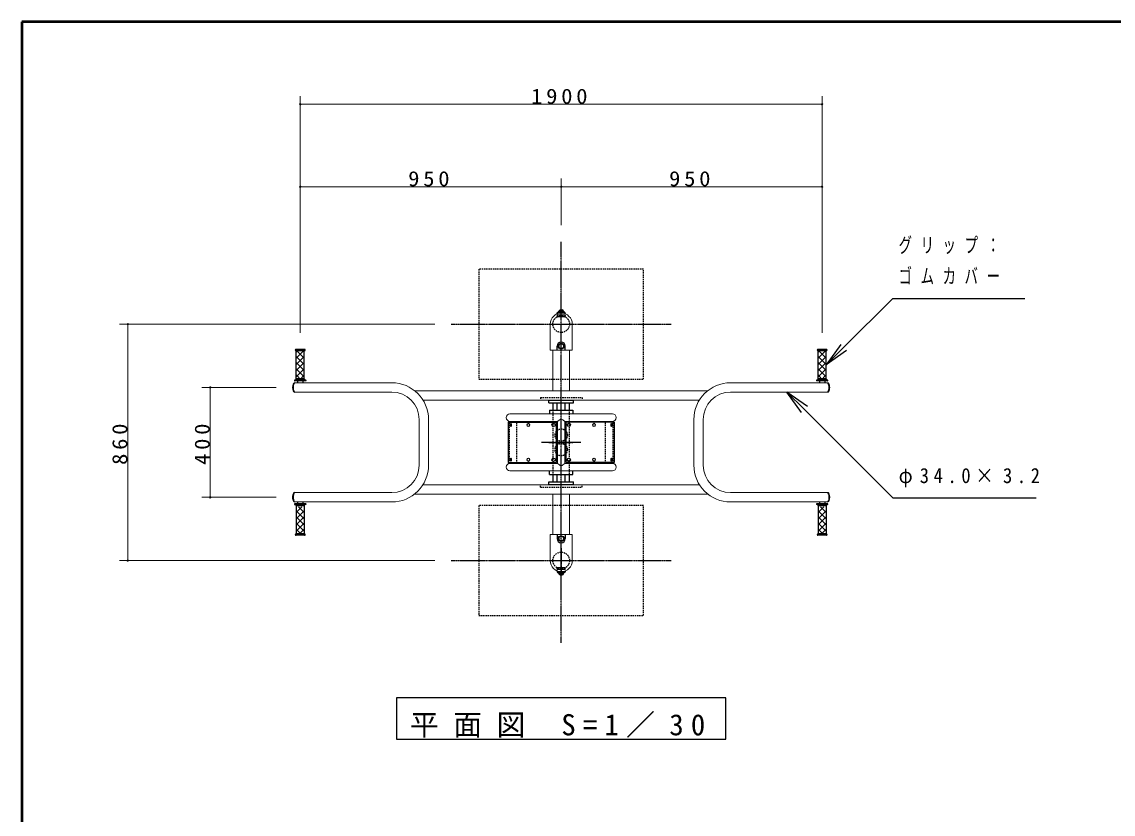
# Model space of a CAD drawing. Units: millimetres at full size, with parts at other scales. Extents: x -11724 to 0, y -2278 to 7380.
# Drawn here: x -11550 to -7577, y 4497 to 7380 of the extents above; entities that cross this region are included whole.
import ezdxf

# ---------------------------------------------------------------- set-up
doc = ezdxf.new("R2010")
doc.units = ezdxf.units.MM
doc.linetypes.add('USER2', pattern=[6, 3, -1, 1, -1])
doc.linetypes.add('USER4', pattern=[8, 5, -3])
for name, color, linetype, lineweight in [('A3図枠', 7, 'Continuous', 25), ('線', 2, 'Continuous', 25), ('補助', 2, 'Continuous', 25)]:
    doc.layers.add(name, color=color, linetype=linetype, lineweight=lineweight)
doc.styles.add('ＭＳ ゴシック', font='')
doc.styles.get('ＭＳ ゴシック').set_extended_font_data('MS Gothic')

# ---------------------------------------------------------------- blocks, each defined once
blk = doc.blocks.new('dimension_origin')
at = {"color": 0, "linetype": 'Continuous', "lineweight": -2}
blk.add_circle((0, 0), 1.25, dxfattribs=at)

msp = doc.modelspace()

# ---------------------------------------------------------------- linework, layer by layer
at = {"layer": 'A3図枠', "lineweight": 50}
for p, q in [((-11550, 7380), (-11550, -630)), ((0, 7380), (-11550, 7380))]:
    msp.add_line(p, q, dxfattribs=at)
at = {"layer": '線', "color": 20, "linetype": 'USER2'}
for p, q in [((-9586.289, 5120), (-9586.289, 6580)), ((-9986.289, 6280), (-9186.289, 6280)), ((-9631.539, 6280), (-9541.039, 6280)), ((-9514.957, 5850), (-9657.62, 5850)), ((-9631.289, 5850), (-9541.289, 5850)), ((-9586.289, 5465.25), (-9586.289, 5374.75)), ((-9986.289, 5420), (-9186.289, 5420))]:
    msp.add_line(p, q, dxfattribs=at)
at = {"layer": '線'}
for p, q in [((-9601.289, 6318.344), (-9601.289, 6321.25)), ((-9600.289, 6322.25), (-9572.289, 6322.25)), ((-9596.289, 6324.25), (-9596.289, 6322.25)), ((-9596.289, 6324.25), (-9576.289, 6324.25)), ((-9596.289, 6322.25), (-9576.289, 6322.25)), ((-9595.489, 6326.75), (-9577.089, 6326.75)), ((-9595.489, 6326.75), (-9595.489, 6324.25)), ((-9595.489, 6324.25), (-9577.089, 6324.25)), ((-9594.939, 6326.75), (-9594.939, 6327.75)), ((-9594.939, 6327.75), (-9577.639, 6327.75)), ((-9594.939, 6326.75), (-9577.639, 6326.75)), ((-9590.289, 6332.1), (-9582.289, 6332.1)), ((-9586.42, 6324.25), (-9587.089, 6326.75)), ((-9585.488, 6324.25), (-9586.158, 6326.75)), ((-9577.639, 6326.75), (-9577.639, 6327.75)), ((-9577.089, 6326.75), (-9577.089, 6324.25)), ((-9576.289, 6324.25), (-9576.289, 6322.25)), ((-9571.289, 6318.344), (-9571.289, 6321.25)), ((-9601.289, 6311.622), (-9601.289, 6307.604)), ((-9572.289, 6312.622), (-9600.289, 6312.622)), ((-9572.289, 6306.604), (-9600.289, 6306.604)), ((-9571.289, 6311.622), (-9571.289, 6307.604)), ((-9601.289, 6185), (-9601.289, 6200)), ((-9571.289, 6185), (-9571.289, 6200)), ((-10520.789, 6188), (-10551.789, 6188)), ((-10520.789, 6183), (-10551.789, 6183)), ((-10550.86, 6178.324), (-10542.415, 6186.769)), ((-10521.86, 6155.874), (-10550.86, 6184.874)), ((-10550.86, 6155.874), (-10521.86, 6184.874)), ((-10521.86, 6133.423), (-10550.86, 6162.423)), ((-10550.86, 6133.423), (-10521.86, 6162.423)), ((-10550.789, 6081.049), (-10550.789, 6182)), ((-10521.86, 6178.324), (-10530.305, 6186.769)), ((-10521.789, 6081.049), (-10521.789, 6182)), ((-8620.789, 6188), (-8651.789, 6188)), ((-8620.789, 6183), (-8651.789, 6183)), ((-8650.86, 6178.324), (-8642.415, 6186.769)), ((-8621.86, 6155.874), (-8650.86, 6184.874)), ((-8650.86, 6155.874), (-8621.86, 6184.874)), ((-8621.86, 6133.423), (-8650.86, 6162.423)), ((-8650.86, 6133.423), (-8621.86, 6162.423)), ((-8650.789, 6081.049), (-8650.789, 6182)), ((-8621.86, 6178.324), (-8630.305, 6186.769)), ((-8621.789, 6081.049), (-8621.789, 6182)), ((-10521.86, 6110.972), (-10550.86, 6139.972)), ((-10550.86, 6110.972), (-10521.86, 6139.972)), ((-8621.86, 6110.972), (-8650.86, 6139.972)), ((-8650.86, 6110.972), (-8621.86, 6139.972)), ((-10521.86, 6088.522), (-10550.86, 6117.522)), ((-10550.86, 6088.522), (-10521.86, 6117.522)), ((-10540.607, 6084.818), (-10550.86, 6095.071)), ((-10521.788, 6081.049), (-10550.789, 6081.049)), ((-10532.113, 6084.818), (-10521.86, 6095.071)), ((-8621.86, 6088.522), (-8650.86, 6117.522)), ((-8650.86, 6088.522), (-8621.86, 6117.522)), ((-8640.607, 6084.818), (-8650.86, 6095.071)), ((-8621.788, 6081.049), (-8650.789, 6081.049)), ((-8632.113, 6084.818), (-8621.86, 6095.071)), ((-10516.289, 6076), (-10556.289, 6076)), ((-10516.289, 6074), (-10556.289, 6074)), ((-10545.789, 6074), (-10545.789, 6067)), ((-10526.789, 6074), (-10526.789, 6067)), ((-8616.289, 6076), (-8656.289, 6076)), ((-8616.289, 6074), (-8656.289, 6074)), ((-8645.789, 6074), (-8645.789, 6067)), ((-8626.789, 6074), (-8626.789, 6067)), ((-9631.289, 6003), (-9541.289, 6003)), ((-9631.289, 5994), (-9631.289, 6003)), ((-9541.289, 5994), (-9541.289, 6003)), ((-9631.289, 5994), (-9541.289, 5994)), ((-9628.789, 5967.25), (-9543.789, 5967.25)), ((-9628.789, 5967.25), (-9628.789, 5953.6)), ((-9616.539, 5994), (-9616.539, 5967.25)), ((-9601.289, 5967.25), (-9601.289, 5994)), ((-9571.289, 5967.25), (-9571.289, 5994)), ((-9556.039, 5967.25), (-9556.039, 5994)), ((-9543.789, 5967.25), (-9543.789, 5953.6)), ((-9779.489, 5923.5), (-9779.489, 5776.5)), ((-9779.489, 5923.5), (-9603.972, 5923.5)), ((-9603.972, 5776.5), (-9603.972, 5923.5)), ((-9393.089, 5923.5), (-9568.605, 5923.5)), ((-9568.605, 5776.5), (-9568.605, 5923.5)), ((-9393.089, 5923.5), (-9393.089, 5776.5)), ((-9779.489, 5776.5), (-9603.972, 5776.5)), ((-9393.089, 5776.5), (-9568.605, 5776.5)), ((-9628.789, 5732.75), (-9628.789, 5746.4)), ((-9628.789, 5732.75), (-9543.789, 5732.75)), ((-9616.539, 5732.75), (-9616.539, 5706)), ((-9601.289, 5706), (-9601.289, 5732.75)), ((-9571.289, 5706), (-9571.289, 5732.75)), ((-9556.039, 5706), (-9556.039, 5732.75)), ((-9543.789, 5732.75), (-9543.789, 5746.4)), ((-9631.289, 5706), (-9541.289, 5706)), ((-9631.289, 5697), (-9631.289, 5706)), ((-9631.289, 5697), (-9541.289, 5697)), ((-9541.289, 5697), (-9541.289, 5706)), ((-10516.289, 5626), (-10556.289, 5626)), ((-10516.289, 5624), (-10556.289, 5624)), ((-10550.86, 5594.608), (-10530.285, 5615.182)), ((-10550.789, 5618.951), (-10550.789, 5518)), ((-10521.789, 5618.951), (-10550.789, 5618.951)), ((-10545.789, 5633), (-10545.789, 5626)), ((-10521.86, 5594.608), (-10542.434, 5615.182)), ((-10526.789, 5633), (-10526.789, 5626)), ((-10521.789, 5618.951), (-10521.789, 5518)), ((-8616.289, 5626), (-8656.289, 5626)), ((-8616.289, 5624), (-8656.289, 5624)), ((-8650.86, 5594.608), (-8630.285, 5615.182)), ((-8650.789, 5618.951), (-8650.789, 5518)), ((-8621.789, 5618.951), (-8650.789, 5618.951)), ((-8645.789, 5633), (-8645.789, 5626)), ((-8621.86, 5594.608), (-8642.434, 5615.182)), ((-8626.789, 5633), (-8626.789, 5626)), ((-8621.789, 5618.951), (-8621.789, 5518)), ((-10521.86, 5572.157), (-10550.86, 5601.157)), ((-10550.86, 5572.157), (-10521.86, 5601.157)), ((-10521.86, 5549.706), (-10550.86, 5578.706)), ((-10550.86, 5549.706), (-10521.86, 5578.706)), ((-8621.86, 5572.157), (-8650.86, 5601.157)), ((-8650.86, 5572.157), (-8621.86, 5601.157)), ((-8621.86, 5549.706), (-8650.86, 5578.706)), ((-8650.86, 5549.706), (-8621.86, 5578.706)), ((-10521.86, 5527.256), (-10550.86, 5556.256)), ((-10550.86, 5527.256), (-10521.86, 5556.256)), ((-10530.285, 5513.231), (-10550.86, 5533.805)), ((-10542.434, 5513.231), (-10521.86, 5533.805)), ((-8621.86, 5527.256), (-8650.86, 5556.256)), ((-8650.86, 5527.256), (-8621.86, 5556.256)), ((-8630.285, 5513.231), (-8650.86, 5533.805)), ((-8642.434, 5513.231), (-8621.86, 5533.805)), ((-10520.789, 5517), (-10551.789, 5517)), ((-10520.789, 5512), (-10551.789, 5512)), ((-9601.289, 5515), (-9601.289, 5500)), ((-9571.289, 5515), (-9571.289, 5500)), ((-8620.789, 5517), (-8651.789, 5517)), ((-8620.789, 5512), (-8651.789, 5512)), ((-9601.289, 5388.378), (-9601.289, 5392.396)), ((-9601.289, 5381.656), (-9601.289, 5378.75)), ((-9572.289, 5393.396), (-9600.289, 5393.396)), ((-9572.289, 5387.378), (-9600.289, 5387.378)), ((-9600.289, 5377.75), (-9572.289, 5377.75)), ((-9596.289, 5375.75), (-9596.289, 5377.75)), ((-9596.289, 5377.75), (-9576.289, 5377.75)), ((-9596.289, 5375.75), (-9576.289, 5375.75)), ((-9595.489, 5375.75), (-9577.089, 5375.75)), ((-9595.489, 5373.25), (-9595.489, 5375.75)), ((-9595.489, 5373.25), (-9577.089, 5373.25)), ((-9594.939, 5373.25), (-9594.939, 5372.25)), ((-9594.939, 5373.25), (-9577.639, 5373.25)), ((-9594.939, 5372.25), (-9577.639, 5372.25)), ((-9590.289, 5367.9), (-9582.289, 5367.9)), ((-9586.42, 5375.75), (-9587.089, 5373.25)), ((-9585.488, 5375.75), (-9586.158, 5373.25)), ((-9577.639, 5373.25), (-9577.639, 5372.25)), ((-9577.089, 5373.25), (-9577.089, 5375.75)), ((-9576.289, 5375.75), (-9576.289, 5377.75)), ((-9571.289, 5388.378), (-9571.289, 5392.396)), ((-9571.289, 5381.656), (-9571.289, 5378.75))]:
    msp.add_line(p, q, dxfattribs=at)
at = {"layer": '線', "color": 7, "lineweight": 13}
for p, q in [((-9626.459, 6186.5), (-9626.459, 6280.08)), ((-9546.118, 6186.5), (-9546.118, 6280.08)), ((-9547.618, 6185), (-9624.959, 6185)), ((-9616.539, 6185), (-9616.539, 6038)), ((-9556.039, 6038), (-9556.039, 6185)), ((-10203.289, 6067), (-10558.496, 6067)), ((-8969.289, 6067), (-8614.357, 6067)), ((-10203.289, 6033), (-10558.496, 6033)), ((-10120.036, 6038), (-9052.541, 6038)), ((-10089.644, 6004), (-9082.933, 6004)), ((-8969.289, 6033), (-8614.357, 6033)), ((-10103.289, 5933), (-10103.289, 5767)), ((-10069.289, 5933), (-10069.289, 5767)), ((-9772.689, 5953.6), (-9399.889, 5953.6)), ((-9772.689, 5926.4), (-9599.889, 5926.4)), ((-9592.339, 5932.137), (-9599.889, 5926.4)), ((-9599.889, 5773.6), (-9599.889, 5926.4)), ((-9572.689, 5926.4), (-9580.238, 5932.137)), ((-9572.689, 5773.6), (-9572.689, 5926.4)), ((-9572.689, 5926.4), (-9399.889, 5926.4)), ((-9103.289, 5933), (-9103.289, 5767)), ((-9069.289, 5933), (-9069.289, 5767)), ((-9772.689, 5773.6), (-9599.889, 5773.6)), ((-9592.339, 5767.863), (-9599.889, 5773.6)), ((-9572.689, 5773.6), (-9580.238, 5767.863)), ((-9572.689, 5773.6), (-9399.889, 5773.6)), ((-9772.689, 5746.4), (-9399.889, 5746.4)), ((-10089.644, 5696), (-9082.933, 5696)), ((-10203.289, 5667), (-10558.496, 5667)), ((-10120.036, 5662), (-9052.541, 5662)), ((-9616.539, 5662), (-9616.539, 5515)), ((-9556.039, 5515), (-9556.039, 5662)), ((-8969.289, 5667), (-8614.253, 5667)), ((-10203.289, 5633), (-10558.496, 5633)), ((-8969.289, 5633), (-8614.253, 5633)), ((-9626.459, 5513.5), (-9626.459, 5419.92)), ((-9547.618, 5515), (-9624.959, 5515)), ((-9546.118, 5513.5), (-9546.118, 5419.92))]:
    msp.add_line(p, q, dxfattribs=at)
at = {"layer": '線', "color": 4, "linetype": 'USER4'}
for p, q in [((-9662.171, 6013), (-9662.171, 6004)), ((-9662.171, 6013), (-9510.407, 6013)), ((-9510.407, 6013), (-9510.407, 6004)), ((-9616.539, 5967.25), (-9616.539, 5732.75)), ((-9556.039, 5732.75), (-9556.039, 5967.25)), ((-9775.019, 5773.399), (-9775.019, 5926.601)), ((-9747.819, 5773.6), (-9747.819, 5926.4)), ((-9424.758, 5773.6), (-9424.758, 5926.4)), ((-9397.558, 5773.399), (-9397.558, 5926.601)), ((-9662.171, 5687), (-9662.171, 5696)), ((-9662.171, 5687), (-9510.407, 5687)), ((-9510.407, 5687), (-9510.407, 5696))]:
    msp.add_line(p, q, dxfattribs=at)
for points in [[(-9886.289, 6480), (-9886.289, 6080), (-9286.289, 6080), (-9286.289, 6480)], [(-9886.289, 5620), (-9886.289, 5220), (-9286.289, 5220), (-9286.289, 5620)]]:
    msp.add_lwpolyline(points, close=True, dxfattribs=at)
for centre, radius in [((-9586.289, 6280), 30.25), ((-9586.289, 5876.5), 22.5), ((-9586.289, 5823.5), 22.5), ((-9586.289, 5420), 30.25)]:
    msp.add_circle(centre, radius, dxfattribs=at)
at = {"layer": '線'}
for centre, radius in [((-9586.289, 6200), 10), ((-9586.289, 6200), 8.65), ((-9586.289, 5500), 10), ((-9586.289, 5500), 8.65)]:
    msp.add_circle(centre, radius, dxfattribs=at)
at = {"layer": '線', "color": 7, "lineweight": 13}
for centre, radius, start, end in [((-9586.289, 6280.08), 40.17, 0, 180), ((-9624.959, 6186.5), 1.5, 180, 270), ((-9547.618, 6186.5), 1.5, 270, 0), ((-10203.289, 5933), 134, 0, 90), ((-8969.289, 5933), 134, 90, 180), ((-10203.289, 5933), 100, 0, 90), ((-8969.289, 5933), 100, 90, 180), ((-9772.689, 5940), 13.6, 90, 270), ((-9586.289, 5924.175), 10, 52.76942, 127.23058), ((-9399.889, 5940), 13.6, 270, 90), ((-10203.289, 5767), 134, 270, 0), ((-10203.289, 5767), 100, 270, 0), ((-9772.689, 5760), 13.6, 90, 270), ((-9586.289, 5775.825), 10, 232.76942, 307.23058), ((-9399.889, 5760), 13.6, 270, 90), ((-8969.289, 5767), 134, 180, 270), ((-8969.289, 5767), 100, 180, 270), ((-9624.959, 5513.5), 1.5, 90, 180), ((-9547.618, 5513.5), 1.5, 0, 90), ((-9586.289, 5419.92), 40.17, 180, 0)]:
    msp.add_arc(centre, radius, start, end, dxfattribs=at)
at = {"layer": '線'}
for centre, radius, start, end in [((-9602.789, 6318.344), 1.5, 293.3262, 0), ((-9600.289, 6321.25), 1, 90, 180), ((-9586.289, 6323.164), 9.791, 114.11411, 152.06758), ((-9586.289, 6323.164), 9.791, 27.93242, 65.88589), ((-9572.289, 6321.25), 1, 0, 90), ((-9569.789, 6318.344), 1.5, 180, 246.6738), ((-9602.789, 6307.604), 1.5, 293.3262, 0), ((-9600.289, 6311.622), 1, 90, 180), ((-9600.289, 6307.604), 1, 180, 270), ((-9572.289, 6311.622), 1, 0, 90), ((-9572.289, 6307.604), 1, 270, 0), ((-9569.789, 6307.604), 1.5, 180, 246.6738), ((-9586.289, 6200), 15, 0, 180), ((-10551.789, 6185.5), 2.5, 90, 270), ((-10551.789, 6182), 1, 0, 90), ((-10520.789, 6182), 1, 90, 180), ((-10520.789, 6185.5), 2.5, 270, 90), ((-8651.789, 6185.5), 2.5, 90, 270), ((-8651.789, 6182), 1, 0, 90), ((-8620.789, 6182), 1, 90, 180), ((-8620.789, 6185.5), 2.5, 270, 90), ((-10555.789, 6081), 5, 270, 0.56184), ((-10516.789, 6081), 5, 179.43816, 270), ((-8655.789, 6081), 5, 270, 0.56184), ((-8616.789, 6081), 5, 179.43816, 270), ((-10556.289, 6075), 1, 90, 270), ((-10516.289, 6075), 1, 270, 90), ((-8656.289, 6075), 1, 90, 270), ((-8616.289, 6075), 1, 270, 90), ((-10556.289, 5625), 1, 90, 270), ((-10555.789, 5619), 5, 359.43816, 90), ((-10516.789, 5619), 5, 90, 180.56184), ((-10516.289, 5625), 1, 270, 90), ((-8656.289, 5625), 1, 90, 270), ((-8655.789, 5619), 5, 359.43816, 90), ((-8616.789, 5619), 5, 90, 180.56184), ((-8616.289, 5625), 1, 270, 90), ((-10551.789, 5514.5), 2.5, 90, 270), ((-10551.789, 5518), 1, 270, 0), ((-10520.789, 5518), 1, 180, 270), ((-10520.789, 5514.5), 2.5, 270, 90), ((-9586.289, 5500), 15, 180, 0), ((-8651.789, 5514.5), 2.5, 90, 270), ((-8651.789, 5518), 1, 270, 0), ((-8620.789, 5518), 1, 180, 270), ((-8620.789, 5514.5), 2.5, 270, 90), ((-9602.789, 5392.396), 1.5, 0, 66.6738), ((-9602.789, 5381.656), 1.5, 0, 66.6738), ((-9600.289, 5392.396), 1, 90, 180), ((-9600.289, 5388.378), 1, 180, 270), ((-9600.289, 5378.75), 1, 180, 270), ((-9586.289, 5376.836), 9.791, 207.93242, 245.88589), ((-9586.289, 5376.836), 9.791, 294.11411, 332.06758), ((-9572.289, 5392.396), 1, 0, 90), ((-9572.289, 5388.378), 1, 270, 0), ((-9572.289, 5378.75), 1, 270, 0), ((-9569.789, 5392.396), 1.5, 113.3262, 180), ((-9569.789, 5381.656), 1.5, 113.3262, 180)]:
    msp.add_arc(centre, radius, start, end, dxfattribs=at)
at = {"layer": '線', "color": 7, "lineweight": 13}
for centre, major_axis, start_param, end_param in [((-10558.496, 6050), (0, 17), 6.28318531, 9.42477796), ((-8614.357, 6050), (0, 17), 3.14159265, 6.28318531), ((-10558.496, 5650), (0, -17), 3.14159265, 6.28318531), ((-8614.253, 5650), (0, -17), 6.28318531, 9.42477796)]:
    msp.add_ellipse(centre, major_axis=major_axis, ratio=0.333329, start_param=start_param, end_param=end_param, dxfattribs=at)
at = {"layer": '線'}
for centre, major_axis, start_param, end_param in [((-10556.328, 6050), (0, 17), 6.28318531, 9.42477796), ((-8616.525, 6050), (0, 17), 3.14159265, 6.28318531), ((-10556.328, 5650), (0, -17), 3.14159265, 6.28318531), ((-8616.422, 5650), (0, -17), 6.28318531, 9.42477796)]:
    msp.add_ellipse(centre, major_axis=major_axis, ratio=0.333249, start_param=start_param, end_param=end_param, dxfattribs=at)
for centre, ratio in [((-9769.938, 5913.5), 0.32528), ((-9705.758, 5913.5), 0.780835), ((-9614.116, 5913.5), 0.99181), ((-9558.461, 5913.5), 0.99181), ((-9466.819, 5913.5), 0.780835), ((-9402.639, 5913.5), 0.32528), ((-9769.938, 5786.5), 0.32528), ((-9705.758, 5786.5), 0.780835), ((-9614.116, 5786.5), 0.99181), ((-9558.461, 5786.5), 0.99181), ((-9466.819, 5786.5), 0.780835), ((-9402.639, 5786.5), 0.32528)]:
    msp.add_ellipse(centre, major_axis=(0, -6), ratio=ratio, dxfattribs=at)
at = {"layer": '補助', "lineweight": 13}
for p, q in [((-10536.289, 6248), (-10536.289, 7110)), ((-10536.289, 7080), (-8636.289, 7080)), ((-8636.289, 6248), (-8636.289, 7110)), ((-10536.289, 6248), (-10536.289, 6810)), ((-9586.289, 6640), (-9586.289, 6810)), ((-9586.289, 6640), (-9586.289, 6810)), ((-8636.289, 6248), (-8636.289, 6810)), ((-10536.289, 6780), (-9586.289, 6780)), ((-9586.289, 6780), (-8636.289, 6780)), ((-10046.289, 6280), (-11194.163, 6280)), ((-11164.163, 5420), (-11164.163, 6280)), ((-10624.163, 6050), (-10894.163, 6050)), ((-10864.163, 5650), (-10864.163, 6050)), ((-10624.163, 5650), (-10894.163, 5650)), ((-10046.289, 5420), (-11194.163, 5420))]:
    msp.add_line(p, q, dxfattribs=at)
at = {"layer": '補助'}
for p, q in [((-8558.149, 6195.164), (-8379.401, 6373.912)), ((-8379.401, 6373.912), (-8349.401, 6373.912)), ((-8349.401, 6373.912), (-7898.449, 6373.912)), ((-8568.756, 6205.771), (-8621.789, 6131.525)), ((-8621.789, 6131.525), (-8558.149, 6195.164)), ((-8547.542, 6184.558), (-8621.789, 6131.525)), ((-8711.324, 5958.754), (-8764.357, 6033)), ((-8690.111, 5979.967), (-8764.357, 6033)), ((-8764.357, 6033), (-8700.717, 5969.36)), ((-8700.717, 5969.36), (-8379.401, 5648.044)), ((-8379.401, 5648.044), (-8349.401, 5648.044)), ((-8349.401, 5648.044), (-7857.537, 5648.044))]:
    msp.add_line(p, q, dxfattribs=at)
msp.add_lwpolyline([(-10186.289, 4920), (-10186.289, 4770), (-8986.289, 4770), (-8986.289, 4920)], close=True, dxfattribs=at)

# ---------------------------------------------------------------- block references
at = {"layer": '補助', "lineweight": 13, "xscale": 2, "yscale": 2}
for p in [(-10536.289, 7080), (-10536.289, 6780), (-9586.289, 6780)]:
    msp.add_blockref('dimension_origin', p, dxfattribs=at)
for p, rotation in [((-8636.289, 7080), 180), ((-9586.289, 6780), 180), ((-8636.289, 6780), 180), ((-11164.163, 6280), 270), ((-10864.163, 6050), 270), ((-10864.163, 5650), 90), ((-11164.163, 5420), 90)]:
    msp.add_blockref('dimension_origin', p, dxfattribs=dict(at, rotation=rotation))

# ---------------------------------------------------------------- texts
at = {"layer": '補助', "style": 'ＭＳ ゴシック'}
for s, insert, char_height, attachment_point in [('\\T1.33;\\W1.1;1900', (-9586.289, 7081), 54.99, 8), ('\\T1.33;\\W1.1;950', (-10061.289, 6781), 54.99, 8), ('\\T1.33;\\W1.1;950', (-9111.289, 6781), 54.99, 8), ('\\T1.64;\\W0.65;グリップ：', (-8357.651, 6595.162), 54.99, 1), ('\\T1.64;\\W0.65;ゴムカバー', (-8357.651, 6482.662), 54.99, 1), ('\\T1.5;\\W0.9;φ34.0×3.2', (-8357.651, 5756.794), 54.99, 1), ('\\T1.5;平面図\\~S=1／30', (-9586.289, 4775), 76.98, 8)]:
    msp.add_mtext(s, dxfattribs=dict(at, insert=insert, char_height=char_height, attachment_point=attachment_point))
at = {"layer": '補助', "char_height": 54.99, "attachment_point": 8, "rotation": 90, "style": 'ＭＳ ゴシック'}
for s, insert in [('\\T1.33;\\W1.1;860', (-11165.163, 5850)), ('\\T1.33;\\W1.1;400', (-10865.163, 5850))]:
    msp.add_mtext(s, dxfattribs=dict(at, insert=insert))

doc.saveas('drawing.dxf')
